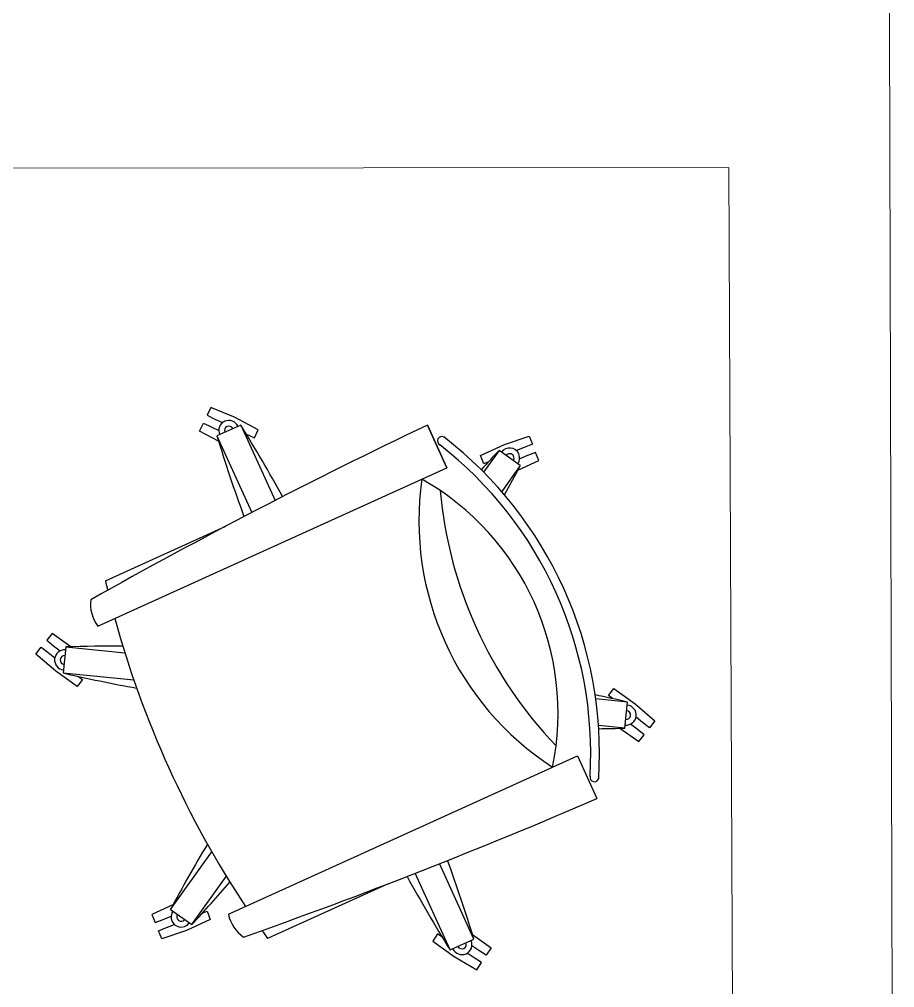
# Model space of a CAD drawing. Header units: inches. Extents: x 164.3 to 247.9, y 15.6 to 56.7.
# Drawn here: x 222.232 to 223.058, y 51.614 to 52.528 of the extents above; entities that cross this region are included whole.
import ezdxf

# ---------------------------------------------------------------- set-up
doc = ezdxf.new("R2010")
doc.units = ezdxf.units.IN
doc.header["$MEASUREMENT"] = 0
doc.layers.get('0').update_dxf_attribs({"lineweight": 0})
doc.layers.add('WALL 1 100', color=250, linetype='Continuous', lineweight=9)

msp = doc.modelspace()

# ---------------------------------------------------------------- linework, layer by layer
at = {"color": 7, "linetype": 'ByBlock', "lineweight": -2}
for p, q in [((222.41271, 52.16209), (222.40917, 52.15465)), ((222.40917, 52.15465), (222.4166, 52.1511)), ((222.43555, 52.15256), (222.41271, 52.16209)), ((222.40208, 52.13977), (222.40562, 52.14721)), ((222.40562, 52.14721), (222.41306, 52.14366)), ((222.4166, 52.1511), (222.42378, 52.14768)), ((222.44096, 52.1454), (222.41845, 52.13519)), ((222.45734, 52.14081), (222.43555, 52.15256)), ((222.44096, 52.1454), (222.4733, 52.0741)), ((222.63568, 52.10507), (222.61738, 52.14541)), ((222.61738, 52.14541), (222.63568, 52.10507)), ((222.42001, 52.1301), (222.40208, 52.13977)), ((222.41306, 52.14366), (222.42024, 52.14024)), ((222.44612, 52.13703), (222.44636, 52.13692)), ((222.44636, 52.13692), (222.45379, 52.13337)), ((222.45379, 52.13337), (222.45734, 52.14081)), ((222.41845, 52.13519), (222.45131, 52.06274)), ((222.66738, 52.11658), (222.68988, 52.12689)), ((222.68988, 52.12689), (222.71329, 52.13492)), ((222.71634, 52.12727), (222.70869, 52.12421)), ((222.71329, 52.13492), (222.71634, 52.12727)), ((222.68487, 52.12147), (222.67024, 52.10104)), ((222.70497, 52.10708), (222.68487, 52.12147)), ((222.70869, 52.12421), (222.70131, 52.12126)), ((222.7194, 52.11962), (222.71175, 52.11656)), ((222.72246, 52.11196), (222.7194, 52.11962)), ((222.67043, 52.10893), (222.66738, 52.11658)), ((222.67493, 52.11072), (222.67043, 52.10893)), ((222.70274, 52.10292), (222.72246, 52.11196)), ((222.71175, 52.11656), (222.70436, 52.11361)), ((222.3059, 51.9555), (222.63568, 52.10507)), ((222.70497, 52.10708), (222.6874, 52.08254)), ((222.31312, 51.99837), (222.42695, 52.05)), ((222.26279, 51.94863), (222.2577, 51.94215)), ((222.28048, 51.93607), (222.26279, 51.94863)), ((222.2475, 51.92921), (222.2526, 51.93568)), ((222.2526, 51.93568), (222.25907, 51.93058)), ((222.2577, 51.94215), (222.26417, 51.93705)), ((222.26417, 51.93705), (222.27042, 51.93213)), ((222.27577, 51.93592), (222.27336, 51.91132)), ((222.27577, 51.93592), (222.33154, 51.93045)), ((222.26616, 51.91295), (222.2475, 51.92921)), ((222.25907, 51.93058), (222.26532, 51.92566)), ((222.28634, 51.89862), (222.26616, 51.91295)), ((222.27336, 51.91132), (222.33994, 51.90479)), ((222.28763, 51.90809), (222.29144, 51.90509)), ((222.29144, 51.90509), (222.28634, 51.89862)), ((222.78812, 51.89011), (222.79322, 51.89658)), ((222.79192, 51.88712), (222.78812, 51.89011)), ((222.79322, 51.89658), (222.8134, 51.88226)), ((222.80619, 51.88388), (222.77616, 51.88683)), ((222.80378, 51.85928), (222.80619, 51.88388)), ((222.8134, 51.88226), (222.83205, 51.866)), ((222.80378, 51.85928), (222.77878, 51.86173)), ((222.81539, 51.85815), (222.80914, 51.86307)), ((222.82048, 51.86462), (222.81424, 51.86954)), ((222.82696, 51.85952), (222.82048, 51.86462)), ((222.83205, 51.866), (222.82696, 51.85952)), ((222.79907, 51.85914), (222.81676, 51.84658)), ((222.82186, 51.85305), (222.81539, 51.85815)), ((222.81676, 51.84658), (222.82186, 51.85305)), ((222.42926, 51.68351), (222.75904, 51.83308)), ((222.75904, 51.83308), (222.77734, 51.79273)), ((222.37459, 51.68813), (222.41354, 51.74252)), ((222.6611, 51.66002), (222.62877, 51.73131)), ((222.39469, 51.67374), (222.42731, 51.71929)), ((222.63859, 51.64981), (222.60573, 51.72226)), ((222.5801, 51.71232), (222.46628, 51.6607)), ((222.37682, 51.69228), (222.3571, 51.68324)), ((222.37459, 51.68813), (222.39469, 51.67374)), ((222.3571, 51.68324), (222.36015, 51.67559)), ((222.36781, 51.67864), (222.37519, 51.6816)), ((222.40462, 51.68448), (222.40912, 51.68628)), ((222.40912, 51.68628), (222.41218, 51.67863)), ((222.36015, 51.67559), (222.36781, 51.67864)), ((222.36321, 51.66794), (222.37086, 51.67099)), ((222.37086, 51.67099), (222.37825, 51.67394)), ((222.41218, 51.67863), (222.38968, 51.66831)), ((222.36627, 51.66028), (222.36321, 51.66794)), ((222.38968, 51.66831), (222.36627, 51.66028)), ((222.62687, 51.66491), (222.62239, 51.658)), ((222.63093, 51.66228), (222.62687, 51.66491)), ((222.65972, 51.66452), (222.67731, 51.65182)), ((222.62239, 51.658), (222.64245, 51.64351)), ((222.63859, 51.64981), (222.6611, 51.66002)), ((222.66591, 51.6494), (222.65924, 51.65373)), ((222.67731, 51.65182), (222.67283, 51.64491)), ((222.64245, 51.64351), (222.66385, 51.63109)), ((222.66143, 51.64249), (222.65476, 51.64682)), ((222.66834, 51.638), (222.66143, 51.64249)), ((222.67283, 51.64491), (222.66591, 51.6494)), ((222.66385, 51.63109), (222.66834, 51.638))]:
    msp.add_line(p, q, dxfattribs=at)
for centre, radius, start, end in [((224.9087, 47.33469), 5.32853, 115.46824, 119.32237), ((222.42971, 52.14029), 0.00947, 24.39646, 204.39646), ((221.1873, 51.36675), 1.47579, 28.80345, 31.84424), ((222.42971, 52.14029), 0.00412, 24.39646, 204.39646), ((223.83014, 52.5654), 1.47579, 196.94868, 200.07141), ((222.63092, 52.13038), 0.00418, 63.08554, 241.46935), ((222.40192, 51.83508), 0.36956, 356.68926, 52.10366), ((222.40192, 51.83508), 0.3778, 356.46509, 52.32782), ((223.76329, 51.11401), 1.47579, 136.94868, 137.91183), ((222.69492, 52.11427), 0.00947, 324.39646, 144.39646), ((222.69492, 52.11427), 0.00412, 324.39646, 144.39646), ((221.40381, 52.80346), 1.47579, 330.62833, 331.84424), ((222.88622, 52.05473), 0.27703, 171.77865, 237.01427), ((222.4866, 51.87348), 0.254, 348.38764, 60.40528), ((223.02708, 52.11862), 0.39927, 185.03534, 223.75758), ((223.229, 52.2102), 0.94005, 193.0224, 193.57914), ((222.33418, 51.97647), 0.03521, 173.39203, 216.55819), ((223.229, 52.2102), 0.94005, 195.25622, 213.53669), ((222.32327, 50.4609), 1.47579, 89.75339, 91.84424), ((222.27457, 51.92362), 0.00947, 84.39646, 264.39646), ((222.27457, 51.92362), 0.00412, 84.39646, 264.39646), ((222.60663, 53.34899), 1.47579, 256.94868, 259.69611), ((222.47293, 50.44621), 1.47579, 76.94868, 78.16459), ((222.80499, 51.87158), 0.00947, 264.39646, 84.39646), ((222.80499, 51.87158), 0.00412, 264.39646, 84.39646), ((222.75629, 53.33431), 1.47579, 270.88109, 271.84424), ((222.77495, 51.81282), 0.00418, 167.32357, 345.70738), ((220.66756, 56.68579), 5.32853, 289.47055, 293.32468), ((223.67575, 50.99175), 1.47579, 149.0968, 151.84424), ((221.24941, 51.2298), 1.47579, 16.94868, 19.98947), ((223.89226, 52.42845), 1.47579, 208.72151, 211.84424), ((221.31626, 52.68119), 1.47579, 316.94868, 319.03953), ((222.38464, 51.68093), 0.00947, 144.39646, 324.39646), ((222.38464, 51.68093), 0.00412, 144.39646, 324.39646), ((222.46366, 51.69097), 0.03521, 192.23473, 235.40089), ((223.229, 52.2102), 0.94005, 215.21378, 215.77052), ((222.64985, 51.65491), 0.00947, 204.39646, 24.39646), ((222.64985, 51.65491), 0.00412, 204.39646, 24.39646)]:
    msp.add_arc(centre, radius, start, end, dxfattribs=at)
at = {"layer": 'WALL 1 100', "color": 0}
for p, q in [((223.05197, 54.18904), (223.05355, 52.52366)), ((223.05849, 50.84333), (223.05355, 52.52366)), ((222.90849, 50.84333), (222.90189, 52.38857))]:
    msp.add_line(p, q, dxfattribs=at)
msp.add_lwpolyline([(209.44351, 52.37359), (222.90189, 52.38857)], dxfattribs=at)

doc.saveas('drawing.dxf')
